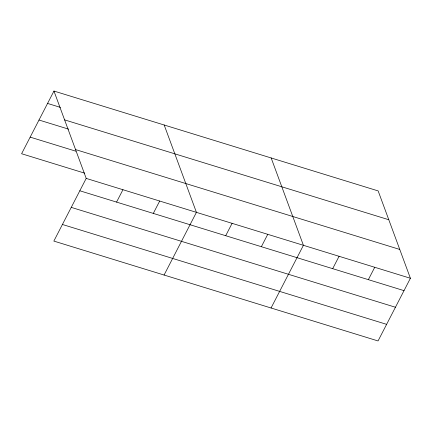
<?xml version="1.0" encoding="UTF-8"?>
<svg xmlns="http://www.w3.org/2000/svg" width="432" height="432" viewBox="0 0 432 432"><rect width="100%" height="100%" fill="white"/><g stroke="black" fill="none" stroke-linecap="round" stroke-linejoin="round"><path stroke-width="0.65" d="M53.951 91.049L86.206 178.4L53.849 241.083L378.049 340.951L410.4 278.267L378.151 190.917L53.951 91.049L21.6 153.733L84.769 173.189M116.559 202.095L122.947 189.718M153.301 213.413L159.689 201.037M164.079 275.038L196.43 212.355L164.182 125.005M225.704 235.715L232.092 223.339M261.365 246.704L267.754 234.328M271.064 307.994L303.415 245.311L271.166 157.961M332.689 268.672L339.077 256.3M368.35 279.661L374.738 267.284M47.563 103.426L60.458 107.395M64.595 119.875L388.795 219.742M38.999 120.026L68.65 129.157M75.562 149.575L399.757 249.442M30.17 137.128L75.935 151.227M86.206 178.4L410.4 278.267M79.817 190.777L404.012 290.644M71.248 207.376L395.442 307.249M62.419 224.478L386.613 324.351"/></g></svg>
